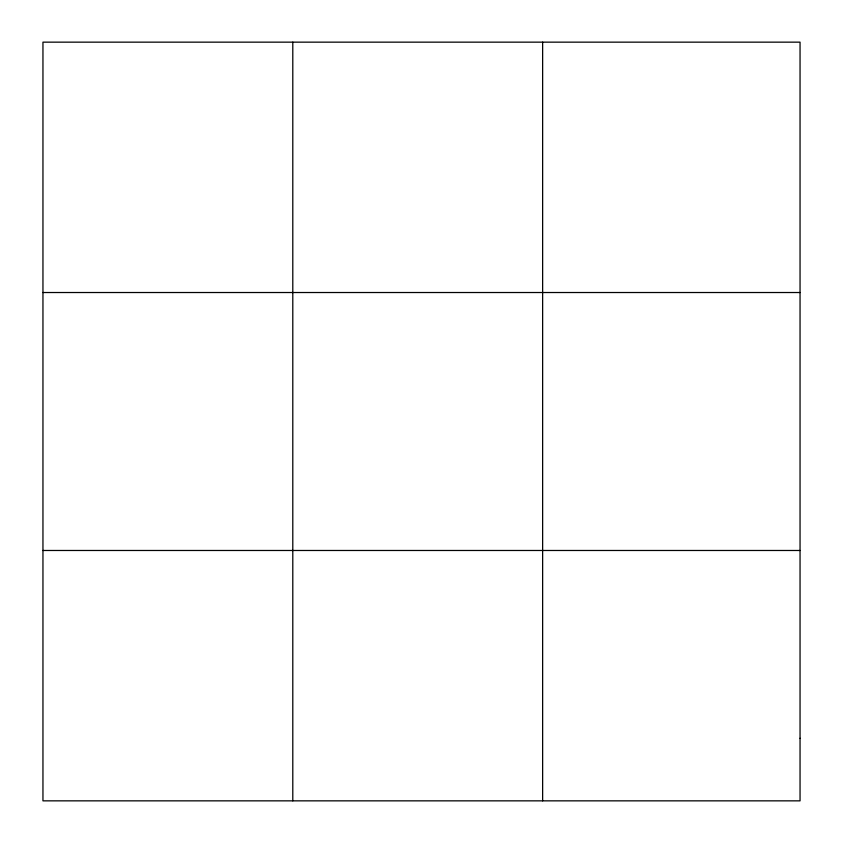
<?xml version="1.0" encoding="UTF-8"?>
<svg xmlns="http://www.w3.org/2000/svg" width="843" height="843" viewBox="0 0 843 843"><rect width="100%" height="100%" fill="white"/><g stroke="black" fill="none" stroke-linecap="round" stroke-linejoin="round"><path stroke-width="1.26" d="M292.795 800.85L292.795 42.15M542.639 800.85L542.639 42.15M42.951 292.521L800.049 292.521M42.951 550.479L800.049 550.479M800.049 738.257L800.049 800.85L42.951 800.85L42.951 42.15L800.049 42.15L800.049 738.257"/></g></svg>
